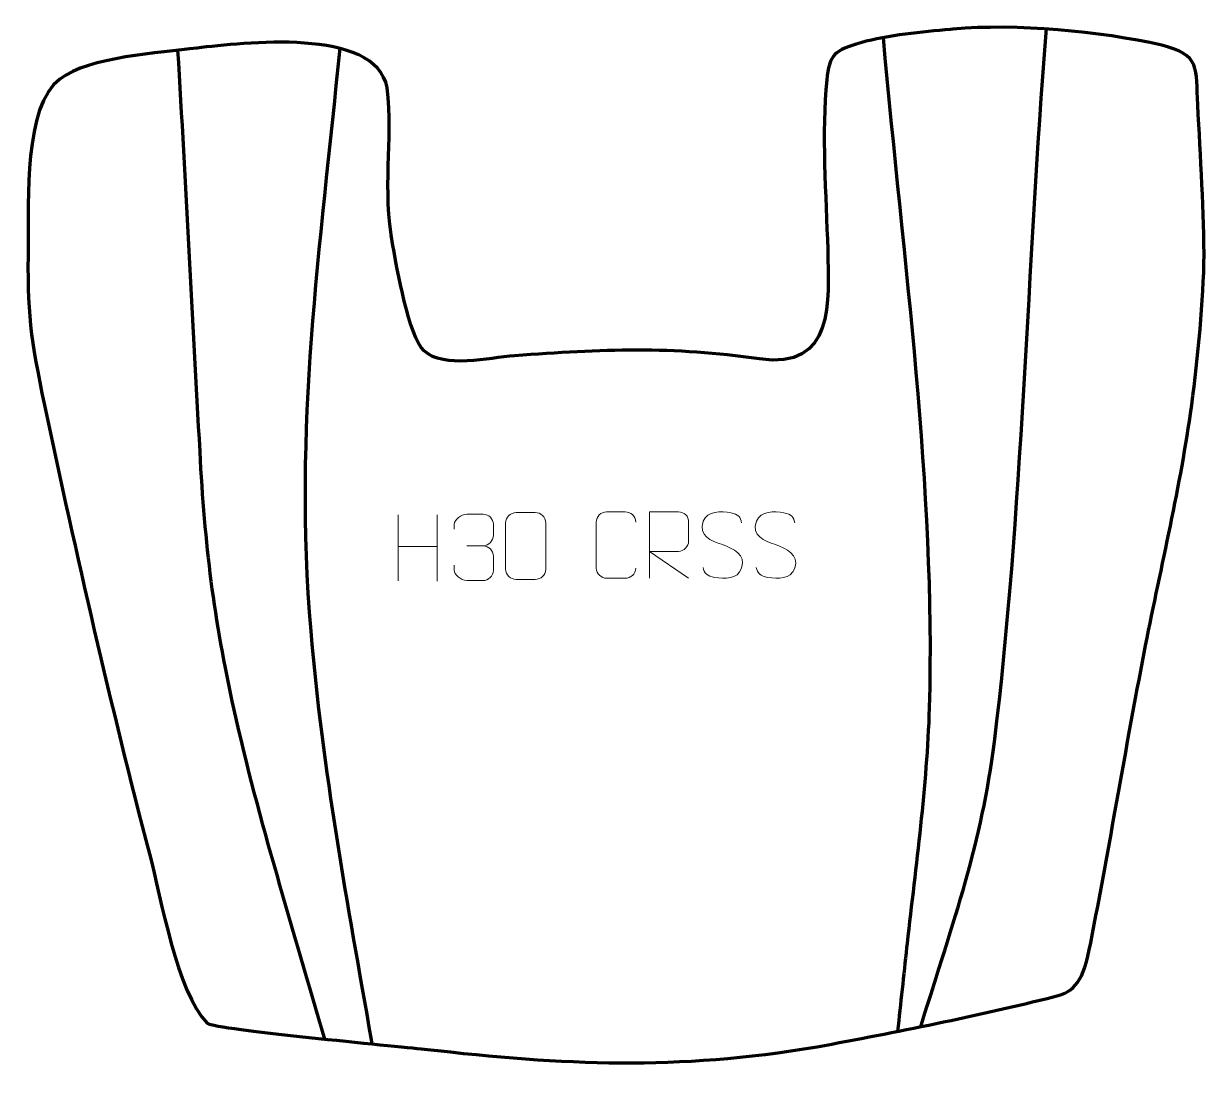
# Model space of a CAD drawing. Header units: millimetres. Extents: x -218 to 226, y -207 to 186.
import ezdxf

# ---------------------------------------------------------------- set-up
doc = ezdxf.new("R2010")
doc.units = ezdxf.units.MM
doc.header["$MEASUREMENT"] = 0
doc.layers.add('layer 2', color=7, linetype='Continuous')
doc.layers.add('layer 3', color=7, linetype='Continuous')

msp = doc.modelspace()

# ---------------------------------------------------------------- linework, layer by layer
at = {"layer": 'layer 2', "color": 142, "lineweight": 158}
for points, knots in [([(119.0967, -190.9096), (131.7978, -149.9908), (142.0535, -121.9849), (146.812, -83.7987), (146.812, -83.7987), (157.327, 0.5849), (159.3423, 96.3226), (166.264, 182.9255), (166.264, 182.9255), (166.264, 182.9255), (166.3839, 184.4257), (166.3839, 184.4257)], [0, 0, 0, 0, 0.25, 0.25, 0.25, 0.25, 0.5, 0.5, 0.5, 0.5, 1, 1, 1, 1]), ([(104.9573, 181.1737), (112.3297, 98.6279), (124.7091, 11.7022), (122.2939, -70.991), (122.2939, -70.991), (121.4278, -100.6476), (117.2361, -130.1778), (113.9717, -159.6407), (113.9717, -159.6407), (113.9717, -159.6407), (113.8068, -161.1378), (113.8068, -161.1378), (113.8068, -161.1378), (112.6706, -171.6472), (111.5436, -182.1576), (110.4015, -192.6664)], [0, 0, 0, 0, 0.2, 0.2, 0.2, 0.2, 0.4, 0.4, 0.4, 0.4, 0.6, 0.6, 0.6, 0.6, 1, 1, 1, 1]), ([(-160.3814, 176.4322), (-157.3701, 126.0506), (-154.7888, 75.8448), (-152.0818, 25.4639), (-152.0818, 25.4639), (-150.1906, -9.7347), (-146.9398, -37.1384), (-139.2357, -71.6454), (-139.2357, -71.6454), (-129.9692, -113.1493), (-116.9045, -154.6559), (-105.122, -195.5649)], [0, 0, 0, 0, 0.25, 0.25, 0.25, 0.25, 0.5, 0.5, 0.5, 0.5, 1, 1, 1, 1]), ([(-99.4085, 177.1152), (-106.829, 101.2653), (-116.9067, 34.8117), (-110.3269, -42.1573), (-110.3269, -42.1573), (-105.844, -94.5969), (-96.5999, -144.2516), (-87.5497, -195.8879), (-87.5497, -195.8879), (-87.5497, -195.8879), (-87.2887, -197.3769), (-87.2887, -197.3769)], [0, 0, 0, 0, 0.25, 0.25, 0.25, 0.25, 0.5, 0.5, 0.5, 0.5, 1, 1, 1, 1])]:
    msp.add_open_spline(points, degree=3, knots=knots, dxfattribs=at)
at = {"layer": 'layer 2', "color": 250, "lineweight": 9}
for points in [[(-77.3858, 1.5962), (-77.3858, 1.5962), (-77.3858, -23.1813), (-77.3858, -23.1813)], [(-62.7425, 1.5962), (-62.7425, 1.5962), (-62.7425, -23.3573), (-62.7425, -23.3573)], [(-77.3858, -10.2861), (-77.3858, -10.2861), (-62.7425, -10.2857), (-62.7425, -10.2857)], [(-51.6431, -10.0451), (-51.6431, -10.0451), (-45.4467, -10.0451), (-45.4467, -10.0451)]]:
    msp.add_open_spline(points, degree=3, dxfattribs=at)
for points, knots in [([(-56.3528, -3.7999), (-56.3528, -3.7999), (-56.3528, -1.9427), (-56.3528, -1.9427), (-56.3528, -1.9427), (-56.3671, -0.2008), (-53.7026, 1.9173), (-51.6435, 1.8946), (-51.6435, 1.8946), (-49.5794, 1.8946), (-47.5154, 1.8946), (-45.4517, 1.8946), (-45.4517, 1.8946), (-43.2572, 1.9034), (-41.6589, 0.0566), (-41.6145, -1.8555), (-41.6145, -1.8555), (-41.6149, -3.2906), (-41.6149, -4.7257), (-41.6145, -6.1612), (-41.6145, -6.1612), (-41.6631, -7.8147), (-43.2657, -10.0447), (-45.464, -10.0347), (-45.464, -10.0347), (-43.2603, -10.0459), (-41.6523, -11.8491), (-41.5983, -13.9086), (-41.5983, -13.9086), (-41.5987, -15.6933), (-41.5987, -17.478), (-41.5983, -19.2631), (-41.5983, -19.2631), (-41.5882, -21.3245), (-43.6431, -23.0876), (-45.464, -23.0795), (-45.464, -23.0795), (-47.5293, -23.0792), (-49.5945, -23.0792), (-51.6601, -23.0795), (-51.6601, -23.0795), (-53.8287, -23.068), (-56.3597, -20.6678), (-56.3783, -19.206), (-56.3783, -19.206), (-56.3783, -19.206), (-56.3783, -17.2974), (-56.3783, -17.2974)], [0, 0, 0, 0, 0.07692308, 0.07692308, 0.07692308, 0.07692308, 0.15384615, 0.15384615, 0.15384615, 0.15384615, 0.23076923, 0.23076923, 0.23076923, 0.23076923, 0.30769231, 0.30769231, 0.30769231, 0.30769231, 0.38461538, 0.38461538, 0.38461538, 0.38461538, 0.46153846, 0.46153846, 0.46153846, 0.46153846, 0.53846154, 0.53846154, 0.53846154, 0.53846154, 0.61538462, 0.61538462, 0.61538462, 0.61538462, 0.69230769, 0.69230769, 0.69230769, 0.69230769, 0.76923077, 0.76923077, 0.76923077, 0.76923077, 0.84615385, 0.84615385, 0.84615385, 0.84615385, 1, 1, 1, 1]), ([(-33.0297, 2.4646), (-30.6547, 2.4646), (-28.2792, 2.4646), (-25.9038, 2.4646), (-25.9038, 2.4646), (-23.9158, 2.5003), (-21.8821, 1.0004), (-21.8549, -1.4509), (-21.8549, -1.4509), (-21.8553, -7.2301), (-21.8553, -13.0096), (-21.8549, -18.7895), (-21.8549, -18.7895), (-21.9976, -21.126), (-23.7104, -22.6138), (-25.9038, -22.6247), (-25.9038, -22.6247), (-28.2851, -22.6243), (-30.6665, -22.6243), (-33.0475, -22.6247), (-33.0475, -22.6247), (-35.0134, -22.7307), (-37.0273, -20.8356), (-37.0159, -18.807), (-37.0159, -18.807), (-37.0155, -13.0046), (-37.0155, -7.2025), (-37.0159, -1.4008), (-37.0159, -1.4008), (-37.0116, 0.7493), (-35.2278, 2.4782), (-33.0297, 2.4646)], [0, 0, 0, 0, 0.11111111, 0.11111111, 0.11111111, 0.11111111, 0.22222222, 0.22222222, 0.22222222, 0.22222222, 0.33333333, 0.33333333, 0.33333333, 0.33333333, 0.44444444, 0.44444444, 0.44444444, 0.44444444, 0.55555556, 0.55555556, 0.55555556, 0.55555556, 0.66666667, 0.66666667, 0.66666667, 0.66666667, 0.77777778, 0.77777778, 0.77777778, 0.77777778, 1, 1, 1, 1]), ([(11.9124, -18.387), (11.7726, -20.7104), (10.0954, -22.19), (7.9477, -22.2008), (7.9477, -22.2008), (5.6158, -22.2004), (3.2839, -22.2004), (0.9524, -22.2008), (0.9524, -22.2008), (-0.9726, -22.3062), (-2.9447, -20.4217), (-2.9335, -18.4044), (-2.9335, -18.4044), (-2.9331, -12.6343), (-2.9331, -6.8646), (-2.9335, -1.0953), (-2.9335, -1.0953), (-2.9293, 1.0428), (-1.1826, 2.762), (0.9698, 2.7485), (0.9698, 2.7485), (3.2955, 2.7485), (5.6216, 2.7485), (7.9477, 2.7485), (7.9477, 2.7485), (9.8943, 2.784), (11.8857, 1.2925), (11.9124, -1.1451)], [0, 0, 0, 0, 0.125, 0.125, 0.125, 0.125, 0.25, 0.25, 0.25, 0.25, 0.375, 0.375, 0.375, 0.375, 0.5, 0.5, 0.5, 0.5, 0.625, 0.625, 0.625, 0.625, 0.75, 0.75, 0.75, 0.75, 1, 1, 1, 1]), ([(17.1574, -22.2047), (17.1574, -22.2047), (17.1574, 2.7488), (17.1574, 2.7488), (17.1574, 2.7488), (20.7522, 2.7488), (24.3477, 2.7488), (27.9429, 2.7488), (27.9429, 2.7488), (30.2682, 2.7111), (31.8255, 1.2211), (31.8214, -1.1453), (31.8214, -1.1453), (31.821, -3.1808), (31.821, -6.2402), (31.8214, -8.2762), (31.8214, -8.2762), (31.8149, -10.1517), (30.0026, -12.0935), (27.9931, -12.1126), (27.9931, -12.1126), (27.9931, -12.1126), (17.1574, -12.1126), (17.1574, -12.1126), (17.1574, -12.1126), (17.1574, -12.1126), (31.8121, -22.2047), (31.8121, -22.2047)], [0, 0, 0, 0, 0.125, 0.125, 0.125, 0.125, 0.25, 0.25, 0.25, 0.25, 0.375, 0.375, 0.375, 0.375, 0.5, 0.5, 0.5, 0.5, 0.625, 0.625, 0.625, 0.625, 0.75, 0.75, 0.75, 0.75, 1, 1, 1, 1]), ([(44.495, -9.5541), (40.2467, -8.0837), (35.3386, -6.2879), (37.3437, -0.7676), (37.3437, -0.7676), (38.8472, 3.3723), (44.0608, 2.9838), (47.6644, 2.3827), (47.6644, 2.3827), (50.525, 1.9055), (51.3897, 0.6923), (51.7003, -1.3918)], [0, 0, 0, 0, 0.25, 0.25, 0.25, 0.25, 0.5, 0.5, 0.5, 0.5, 1, 1, 1, 1]), ([(64.495, -9.5541), (60.2467, -8.0837), (55.3386, -6.2879), (57.3437, -0.7676), (57.3437, -0.7676), (58.8472, 3.3723), (64.0608, 2.9838), (67.6644, 2.3827), (67.6644, 2.3827), (70.525, 1.9055), (71.3897, 0.6923), (71.7003, -1.3918)], [0, 0, 0, 0, 0.25, 0.25, 0.25, 0.25, 0.5, 0.5, 0.5, 0.5, 1, 1, 1, 1]), ([(44.495, -9.5542), (48.5136, -11.2009), (53.5431, -13.0892), (51.7091, -18.4495), (51.7091, -18.4495), (50.2493, -22.7159), (45.3385, -22.4592), (41.6124, -21.9045), (41.6124, -21.9045), (38.8624, -21.4947), (37.6415, -20.2812), (37.2635, -18.169)], [0, 0, 0, 0, 0.25, 0.25, 0.25, 0.25, 0.5, 0.5, 0.5, 0.5, 1, 1, 1, 1]), ([(64.495, -9.5542), (68.5136, -11.2009), (73.5431, -13.0892), (71.7091, -18.4495), (71.7091, -18.4495), (70.2493, -22.7159), (65.3385, -22.4592), (61.6124, -21.9045), (61.6124, -21.9045), (58.8624, -21.4947), (57.6415, -20.2812), (57.2635, -18.169)], [0, 0, 0, 0, 0.25, 0.25, 0.25, 0.25, 0.5, 0.5, 0.5, 0.5, 1, 1, 1, 1])]:
    msp.add_open_spline(points, degree=3, knots=knots, dxfattribs=at)
at = {"layer": 'layer 3', "color": 242, "lineweight": 158}
msp.add_open_spline([(131.1968, 184.3571), (155.1663, 186.4362), (186.3257, 183.6365), (209.7951, 178.2998), (209.7951, 178.2998), (224.3766, 174.6377), (222.6192, 169.7442), (223.3146, 155.83), (223.3146, 155.83), (224.269, 136.5246), (225.7912, 115.3162), (225.6368, 96.1346), (225.6368, 96.1346), (225.2131, 78.5758), (222.9656, 57.1903), (220.5704, 39.7036), (220.5704, 39.7036), (216.3455, 10.0282), (208.919, -20.6258), (203.1548, -50.2469), (203.1548, -50.2469), (196.1294, -86.5321), (190.1384, -123.0832), (183.062, -159.3037), (183.062, -159.3037), (180.1631, -174.1412), (177.1867, -177.5928), (169.4011, -179.5794), (169.4011, -179.5794), (139.9952, -186.9237), (109.9094, -192.9482), (80.1055, -198.4784), (80.1055, -198.4784), (26.7206, -207.3422), (-14.3251, -205.3695), (-67.5955, -199.3437), (-67.5955, -199.3437), (-78.3453, -198.1756), (-145.4258, -192.0168), (-149.3179, -189.6148), (-149.3179, -189.6148), (-160.6892, -177.6038), (-166.5211, -142.9494), (-170.9908, -125.9139), (-170.9908, -125.9139), (-185.5014, -70.3907), (-198.5632, -13.2023), (-210.4682, 42.9561), (-210.4682, 42.9561), (-215.6837, 67.6003), (-217.0763, 78.174), (-216.5726, 103.5244), (-216.5726, 103.5244), (-216.3684, 119.2148), (-218.2982, 155.5333), (-204.7005, 165.5952), (-204.7005, 165.5952), (-193.4404, 173.9275), (-167.3909, 175.5352), (-153.0465, 177.2314), (-153.0465, 177.2314), (-136.2903, 179.1938), (-86.0669, 185.2712), (-81.5429, 162.3748), (-81.5429, 162.3748), (-79.282, 141.5286), (-83.4333, 124.7528), (-79.4374, 102.9953), (-79.4374, 102.9953), (-77.9158, 94.7102), (-73.3479, 68.4944), (-67.6933, 63.3525), (-67.6933, 63.3525), (-60.0961, 56.4441), (-43.5113, 60.7428), (-33.6385, 61.4881), (-33.6385, 61.4881), (-1.07, 63.9288), (25.8917, 65.047), (58.4609, 60.2945), (58.4609, 60.2945), (86.6296, 56.1841), (84.6348, 81.8764), (84.1175, 101.5118), (84.1175, 101.5118), (83.5213, 121.3746), (81.782, 145.7928), (83.765, 165.1912), (83.765, 165.1912), (84.7527, 174.8531), (86.6842, 176.4374), (96.6406, 179.255), (96.6406, 179.255), (106.9805, 182.1811), (119.4762, 183.2714), (130.2434, 184.2688), (130.2434, 184.2688), (130.2434, 184.2688), (131.1968, 184.3571), (131.1968, 184.3571)], degree=3, knots=[0, 0, 0, 0, 0.03846154, 0.03846154, 0.03846154, 0.03846154, 0.07692308, 0.07692308, 0.07692308, 0.07692308, 0.11538462, 0.11538462, 0.11538462, 0.11538462, 0.15384615, 0.15384615, 0.15384615, 0.15384615, 0.19230769, 0.19230769, 0.19230769, 0.19230769, 0.23076923, 0.23076923, 0.23076923, 0.23076923, 0.26923077, 0.26923077, 0.26923077, 0.26923077, 0.30769231, 0.30769231, 0.30769231, 0.30769231, 0.34615385, 0.34615385, 0.34615385, 0.34615385, 0.38461538, 0.38461538, 0.38461538, 0.38461538, 0.42307692, 0.42307692, 0.42307692, 0.42307692, 0.46153846, 0.46153846, 0.46153846, 0.46153846, 0.5, 0.5, 0.5, 0.5, 0.53846154, 0.53846154, 0.53846154, 0.53846154, 0.57692308, 0.57692308, 0.57692308, 0.57692308, 0.61538462, 0.61538462, 0.61538462, 0.61538462, 0.65384615, 0.65384615, 0.65384615, 0.65384615, 0.69230769, 0.69230769, 0.69230769, 0.69230769, 0.73076923, 0.73076923, 0.73076923, 0.73076923, 0.76923077, 0.76923077, 0.76923077, 0.76923077, 0.80769231, 0.80769231, 0.80769231, 0.80769231, 0.84615385, 0.84615385, 0.84615385, 0.84615385, 0.88461538, 0.88461538, 0.88461538, 0.88461538, 0.92307692, 0.92307692, 0.92307692, 0.92307692, 1, 1, 1, 1], dxfattribs=at)

doc.saveas('drawing.dxf')
